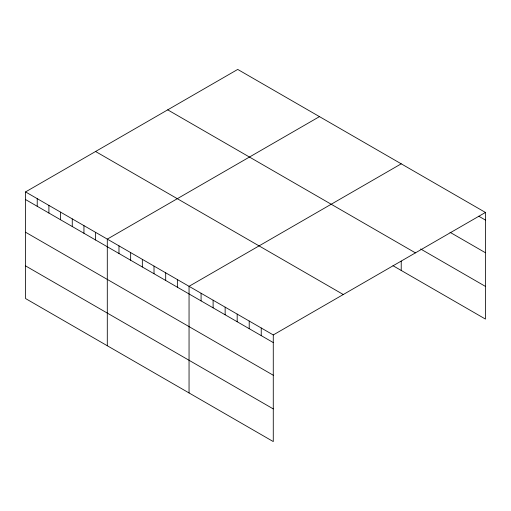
<?xml version="1.0" encoding="UTF-8"?>
<svg xmlns="http://www.w3.org/2000/svg" width="511" height="511" viewBox="0 0 511 511"><rect width="100%" height="100%" fill="white"/><g stroke="black" fill="none" stroke-linecap="round" stroke-linejoin="round"><path stroke-width="0.77" d="M25.55 191.919L273.276 334.941L273.276 441.574L25.55 298.552L25.55 191.919L237.724 69.426L485.45 212.448L485.45 319.081L392.978 265.694M319.477 116.623L107.297 239.116L107.297 345.749M401.224 163.82L189.051 286.313L189.051 392.946M273.276 334.941L485.45 212.448M478.762 216.223L485.45 220.081M450.019 232.294L485.45 252.747M420.61 248.972L485.45 286.409M167.71 109.846L415.43 252.868M95.57 151.499L343.29 294.521M25.55 199.558L273.276 342.581M25.55 232.224L273.276 375.246M25.55 265.886L273.276 408.909M401.224 261.115L401.224 270.453M261.242 327.998L261.242 335.631M249.208 321.049L249.208 328.688M237.181 314.105L237.181 321.738M225.147 307.156L225.147 314.789M213.113 300.213L213.113 307.846M201.079 293.263L201.079 300.896M177.368 279.574L177.368 287.208M165.692 272.829L165.692 280.469M154.015 266.09L154.015 273.724M142.333 259.345L142.333 266.978M130.656 252.606L130.656 260.24M118.98 245.861L118.98 253.494M95.621 232.377L95.621 240.01M83.945 225.632L83.945 233.265M72.262 218.893L72.262 226.526M60.585 212.148L60.585 219.781M48.909 205.409L48.909 213.042M37.226 198.664L37.226 206.297"/></g></svg>
